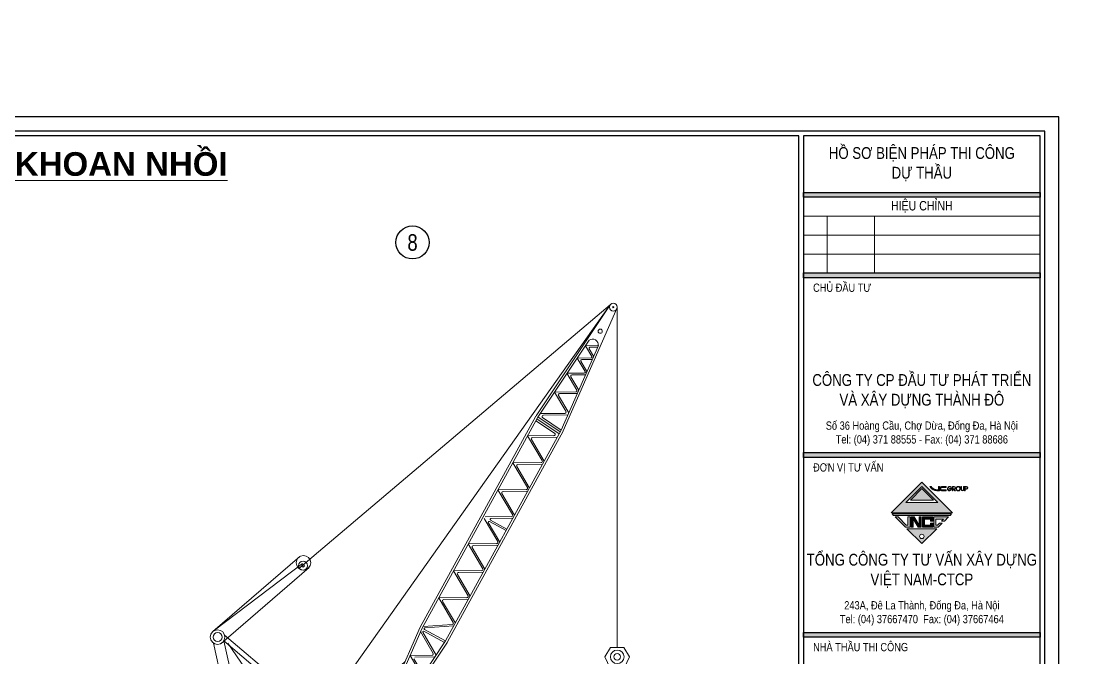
# Model space of a CAD drawing. Header units: millimetres. Extents: x -376071 to 28028791, y -269234 to 29325.
# Drawn here: x 270018 to 292689, y -130615 to -117163 of the extents above; entities that cross this region are included whole.
import ezdxf
from ezdxf.enums import TextEntityAlignment as Align

# ---------------------------------------------------------------- set-up
doc = ezdxf.new("R2010")
doc.units = ezdxf.units.MM
doc.header["$LTSCALE"] = 100
doc.set_wipeout_variables(frame=1)
doc.linetypes.add('CONTINOUS', pattern=[0])
doc.layers.add('01. TEXT TIEU DE', color=7, linetype='Continuous')
doc.layers.add('03. HATCH 03', color=5, linetype='Continuous')
for name, color, linetype, lineweight in [('02. NET BAO', 7, 'CONTINOUS', 13), ('02. net manh', 8, 'CONTINOUS', 0), ('0_TEXT', 7, 'Continuous', 15)]:
    doc.layers.add(name, color=color, linetype=linetype, lineweight=lineweight)
doc.styles.add('Arial 0.8', font='arial_0.ttf', dxfattribs={"width": 0.8, "height": 250})
doc.styles.add('Arial 1.2', font='arial_0.ttf', dxfattribs={"width": 1.2, "height": 500})

# ---------------------------------------------------------------- blocks, each defined once
blk = doc.blocks.new('May co so')
at = {"layer": '02. net manh'}
h = blk.add_hatch(dxfattribs=at)
h.set_pattern_fill('ANSI37', color=256, scale=1.08, style=0)
h.set_pattern_definition([(45, (-11703.69094, -33052.00255), (-0.09545941546, 0.09545941546), []), (135, (-11703.69094, -33052.00255), (-0.09545941546, -0.09545941546), [])])
h.paths.add_polyline_path([(7404, 2646, 0.413975), (7418, 2875, -0.167509), (7318, 3113), (7318, 3243), (7288, 3243), (7262, 3243), (7262, 3113, 0.166919), (7365, 2830, -0.37486), (7318, 2731)])
h.paths.add_polyline_path([(7318, 2731, -0.325623), (7223, 2753, 0.383868), (7044, 2815, -0.345642), (7134, 2767, 0.646507), (7404, 2646)])
at = {"lineweight": 0}
for p, q in [((7288, 10999), (7288, 3804)), ((7147, 3804), (7029, 3608)), ((7147, 3804), (7288, 3804)), ((7429, 3804), (7288, 3804)), ((7429, 3804), (7546, 3608)), ((7029, 3608), (7199, 3243)), ((7546, 3608), (7377, 3243)), ((7199, 3243), (7288, 3243)), ((7377, 3243), (7288, 3243))]:
    blk.add_line(p, q, dxfattribs=at)
at = {"layer": '02. NET BAO'}
for p, q in [((543, 1745), (7140, 11048)), ((555, 5475), (7140, 11048)), ((5571, 8698), (7140, 11048)), ((6145, 8383), (7282, 10969)), ((3124, 4234), (5568, 8694)), ((3698, 3919), (6143, 8379)), ((-1263, 4137), (574, 5725)), ((-1227, 4168), (631, 5576)), ((-1084, 3889), (771, 5495)), ((2087, 1877), (3122, 4231)), ((-969, 2611), (-1250, 3896)), ((-1031, 3941), (1197, 2061)), ((-748, 2659), (-1029, 3944)), ((-1014, 4063), (1277, 2131)), ((-949, 3895), (543, 1745)), ((3696, 3916), (2209, 1689)), ((1222, 2061), (2803, 3505)), ((1296, 2050), (2750, 3384)), ((7262, 3113), (7262, 3243)), ((7318, 3113), (7318, 3243)), ((-748, 2659), (-969, 2611)), ((-736, 1807), (-914, 2623)), ((-620, 1807), (-804, 2647)), ((1103, 2033), (1097, 2044)), ((1106, 2061), (1982, 2061)), ((1985, 2033), (1991, 2044)), ((1103, 2033), (1103, 1807)), ((1985, 2033), (1984, 2035)), ((2387, 1415), (1985, 2033)), ((-1184, 1807), (1103, 1807)), ((-1184, 733), (-1184, 1807)), ((2191, 1013), (2389, 1381)), ((2191, 733), (2191, 1013)), ((-1184, 733), (2191, 733)), ((832, 636), (2, 565)), ((832, 636), (1711, 636)), ((1711, 636), (2567, 563)), ((0, 0), (2543, 0))]:
    blk.add_line(p, q, dxfattribs=at)
for centre in [(653, 5594), (-1162, 4022)]:
    blk.add_circle(centre, 154, dxfattribs=at)
for centre, radius, start, end in [((7726, 3122), 464, 181.0451, 218.9506), ((7713, 3140), 397, 183.8282, 221.6445), ((7099, 2685), 142, 28.7217, 112.7224), ((7058, 2734), 82.6, 23.8169, 100.0862), ((7296, 2767), 162, 180, 42.0247), ((7285, 2808), 83.1, 221.3405, 15.6823), ((1106, 2050), 11.3, 90, 210), ((1982, 2050), 11.3, 330, 90), ((2359, 1397), 33.9, 331.7781, 33.0884), ((0, 283), 283, 89.4934, 270), ((2543, 281), 283, 270, 90)]:
    blk.add_arc(centre, radius, start, end, dxfattribs=at)
at = {"layer": '02. net manh'}
for p, q in [((5608, 8673), (6696, 10302)), ((6104, 8401), (6889, 10187)), ((3163, 4213), (5608, 8673)), ((6061, 8323), (5592, 8635)), ((6085, 8366), (5613, 8681)), ((6104, 8401), (5711, 8663)), ((3659, 3941), (6104, 8401)), ((5963, 8334), (5567, 8598)), ((6039, 8283), (6039, 8283)), ((4585, 6467), (4937, 6274)), ((4610, 6498), (4956, 6308)), ((2116, 1831), (3163, 4213)), ((3183, 4248), (3797, 4290)), ((3200, 4147), (3637, 3908)), ((3214, 4185), (3659, 3941)), ((3221, 4217), (3832, 4258)), ((3659, 3941), (2182, 1730)), ((2783, 3139), (3103, 3139)), ((2359, 2277), (2320, 2294)), ((2505, 2470), (2586, 2335)), ((-350, 2061), (-419, 1992)), ((-281, 1992), (-350, 2061)), ((2454, 2225), (2493, 2204)), ((-419, 1992), (-363, 1992)), ((-363, 1992), (-363, 1807)), ((-322, 1992), (-281, 1992)), ((-322, 1868), (-322, 1992)), ((-229, 1868), (-322, 1868)), ((-282, 1807), (-282, 1868)), ((-229, 1807), (-229, 1868)), ((1103, 2033), (1985, 2033)), ((1160, 1903), (1160, 1401)), ((1177, 1920), (1423, 1920)), ((1440, 1903), (1440, 1401)), ((1496, 2033), (1496, 1013)), ((1553, 1903), (1553, 1401)), ((1570, 1920), (1911, 1920)), ((1928, 1903), (1928, 1401)), ((1985, 2033), (1985, 1013)), ((2022, 1858), (2022, 1384)), ((2345, 1419), (2053, 1867)), ((-906, 1807), (-906, 733)), ((-480, 1807), (-480, 733)), ((-396, 1722), (219, 1722)), ((-396, 1722), (-396, 1097)), ((-350, 1677), (174, 1677)), ((-350, 1677), (-350, 1143)), ((174, 1677), (174, 1143)), ((219, 1722), (219, 1097)), ((304, 1722), (1103, 1722)), ((304, 1722), (304, 1097)), ((704, 1722), (704, 1097)), ((1103, 1722), (1103, 1013)), ((1177, 1384), (1423, 1384)), ((1570, 1384), (1911, 1384)), ((2022, 1384), (2326, 1384)), ((-350, 1143), (174, 1143)), ((-480, 1013), (2191, 1013)), ((-480, 956), (2191, 956)), ((-396, 1097), (219, 1097)), ((304, 1097), (1103, 1097)), ((-480, 859), (2191, 859)), ((-480, 750), (2191, 750)), ((832, 733), (832, 636)), ((832, 687), (1711, 687)), ((1711, 733), (1711, 636)), ((-196, 485), (-161, 456)), ((0, 519), (2543, 519)), ((835, 591), (2, 520)), ((2, 565), (2, 519)), ((250, 586), (250, 541)), ((468, 605), (468, 559)), ((675, 622), (680, 577)), ((684, 491), (840, 491)), ((684, 463), (840, 463)), ((832, 590), (1711, 590)), ((893, 636), (893, 590)), ((1129, 636), (1129, 590)), ((1415, 636), (1415, 590)), ((1650, 636), (1650, 590)), ((1859, 491), (1703, 491)), ((1859, 463), (1703, 463)), ((1708, 591), (2563, 518)), ((1868, 622), (1863, 577)), ((2075, 605), (2075, 559)), ((2293, 586), (2293, 541)), ((2541, 565), (2541, 519)), ((2739, 485), (2704, 456)), ((-283, 281), (-237, 281)), ((683, 282), (477, 200)), ((543, 157), (684, 253)), ((683, 282), (845, 282)), ((684, 434), (840, 434)), ((684, 406), (840, 406)), ((684, 378), (840, 378)), ((684, 349), (840, 349)), ((684, 321), (840, 321)), ((684, 293), (840, 293)), ((684, 253), (843, 253)), ((984, 157), (843, 253)), ((845, 282), (1050, 200)), ((1698, 282), (1493, 200)), ((1559, 157), (1700, 253)), ((1861, 282), (1698, 282)), ((1859, 253), (1700, 253)), ((1859, 434), (1703, 434)), ((1859, 406), (1703, 406)), ((1859, 378), (1703, 378)), ((1859, 349), (1703, 349)), ((1859, 321), (1703, 321)), ((1859, 293), (1703, 293)), ((2000, 157), (1859, 253)), ((1861, 282), (2066, 200)), ((2826, 281), (2780, 281)), ((-195, 77), (-160, 106)), ((0, 44), (2543, 44)), ((506, 1), (506, 47)), ((760, 1), (760, 47)), ((881, -1), (881, 45)), ((1014, 1), (1014, 47)), ((1135, -1), (1135, 45)), ((1272, 1), (1272, 47)), ((1529, 1), (1529, 47)), ((1783, 1), (1783, 47)), ((2037, 1), (2037, 47)), ((2292, 1), (2292, 47)), ((2546, 1), (2546, 47)), ((2743, 82), (2713, 111))]:
    blk.add_line(p, q, dxfattribs=at)
at = {"layer": '02. net manh', "ltscale": 0.05}
for p, q in [((0, 281), (0, 641)), ((2543, 281), (2543, 600)), ((-381, 281), (313, 281)), ((2197, 281), (2934, 281))]:
    blk.add_line(p, q, dxfattribs=at)
at = {"layer": '02. net manh'}
for points in [[(6889, 10187), (6617, 10184), (6752, 9957)], [(6694, 10120), (6789, 9960)], [(6874, 10153), (6711, 10151)], [(6735, 9926), (6443, 9922), (6611, 9638)], [(6520, 9859), (6649, 9641)], [(6759, 9892), (6537, 9890)], [(6777, 9926), (6770, 9926)], [(6770, 9926), (6772, 9922)], [(6592, 9604), (6226, 9600), (6436, 9246)], [(6308, 9529), (6475, 9246)], [(6618, 9571), (6329, 9567)], [(6631, 9605), (6632, 9603)], [(6633, 9605), (6631, 9605)], [(6414, 9208), (5963, 9202), (6203, 8797)], [(6044, 9131), (6263, 8763)], [(6444, 9174), (6066, 9170)], [(6179, 8754), (5658, 8748)], [(6244, 8721), (5727, 8715)], [(5947, 8282), (5392, 8275), (5701, 7754)], [(5476, 8200), (5745, 7746)], [(6020, 8249), (5500, 8243)], [(6039, 8283), (6039, 8283)], [(5677, 7711), (5079, 7704), (5388, 7183)], [(5163, 7629), (5432, 7175)], [(5707, 7678), (5187, 7672)], [(5364, 7140), (4765, 7133), (5075, 6612)], [(4850, 7058), (5119, 6604)], [(5394, 7107), (4873, 7100)], [(4472, 6529), (4762, 6041)], [(5051, 6569), (4493, 6562)], [(4562, 6444), (4806, 6033)], [(5081, 6535), (4618, 6530)], [(4738, 5998), (4139, 5991), (4449, 5469)], [(4223, 5916), (4492, 5462)], [(4768, 5964), (4247, 5958)], [(4425, 5427), (3826, 5420), (4135, 4898)], [(3910, 5344), (4179, 4891)], [(4455, 5393), (3934, 5387)], [(4111, 4856), (3513, 4849), (3819, 4332)], [(3597, 4773), (3866, 4320)], [(4142, 4822), (3621, 4816)], [(3785, 4390), (3819, 4332)], [(3130, 4138), (3396, 3677)], [(3177, 4124), (3457, 3639)], [(3374, 3638), (2908, 3632), (3151, 3223)], [(2990, 3560), (3185, 3231)], [(3434, 3605), (3012, 3600)], [(3129, 3184), (2709, 3179), (2892, 2870)], [(2790, 3108), (2937, 2861)], [(2871, 2831), (2554, 2828), (2701, 2579)], [(2635, 2756), (2745, 2572)], [(2895, 2798), (2657, 2795)], [(2918, 2832), (2915, 2832)], [(2915, 2832), (2916, 2829)], [(2680, 2540), (2426, 2537), (2565, 2303)], [(2701, 2507), (2525, 2504)]]:
    blk.add_lwpolyline(points, dxfattribs=at)
for points in [[(638, 491), (600, 349), (444, 349), (444, 491)], [(887, 491), (924, 349), (1081, 349), (1081, 491)], [(1656, 491), (1619, 349), (1462, 349), (1462, 491)], [(1906, 491), (1943, 349), (2099, 349), (2099, 491)]]:
    blk.add_lwpolyline(points, close=True, dxfattribs=at)
for centre, radius in [((7206, 10999), 82.1), ((7206, 10999), 10.9), ((6928, 10491), 45), ((645, 5532), 96), ((645, 5532), 27.8), ((-1162, 4022), 96), ((7288, 3605), 144), ((7288, 3605), 70.9), ((0, 281), 215), ((2543, 281), 215), ((0, 281), 53.6), ((2543, 281), 53.6), ((476, 127), 72.7), ((1051, 127), 72.7), ((1492, 127), 72.7), ((2067, 127), 72.7)]:
    blk.add_circle(centre, radius, dxfattribs=at)
for centre, radius, start, end in [((6765, 10199), 124, 354.554, 123.7573), ((6712, 10131), 20.3, 90.6789, 210.6789), ((6537, 9869), 20.3, 90.6789, 210.6789), ((6734, 9946), 20.3, 270.6789, 30.6789), ((6330, 9542), 25.4, 90.6789, 210.6789), ((6592, 9627), 22.6, 270.6789, 30.6789), ((6066, 9144), 25.4, 90.6789, 210.6789), ((6414, 9233), 25.4, 270.6789, 30.6789), ((5727, 8686), 28.3, 90.6789, 236.2679), ((6179, 8782), 28.3, 270.6789, 30.6789), ((5500, 8214), 28.3, 90.6789, 210.6789), ((5947, 8310), 28.3, 270.6789, 56.2679), ((5677, 7740), 28.3, 270.6789, 30.6789), ((5187, 7643), 28.3, 90.6789, 210.6789), ((4874, 7072), 28.3, 90.6789, 210.6789), ((5364, 7168), 28.3, 270.6789, 30.6789), ((5050, 6597), 28.3, 270.6789, 30.6789), ((4577, 6452), 17, 61.2679, 209.9837), ((4620, 6513), 17.3, 94.7802, 237.1667), ((4248, 5930), 28.3, 90.6789, 210.6789), ((4737, 6026), 28.3, 270.6789, 30.6789), ((4424, 5455), 28.3, 270.6789, 30.6789), ((3936, 5360), 29.7, 90.6789, 210.6789), ((3623, 4788), 29.7, 90.6789, 210.6789), ((4111, 4884), 28.3, 270.6789, 30.6789), ((3795, 4318), 28.3, 273.8696, 30.6789), ((3192, 4132), 17, 61.2679, 209.9837), ((3222, 4200), 17, 93.8696, 241.2679), ((3373, 3664), 26.3, 270.6789, 29.9837), ((2657, 2769), 25.4, 90.6789, 210.6789), ((2871, 2857), 25.4, 270.6789, 30.6789), ((2525, 2482), 22.6, 90.6789, 210.6789), ((2679, 2566), 25.4, 270.6789, 30.6789), ((2406, 2251), 54.4, 151.3307, 331.3307), ((1177, 1903), 17, 90, 180), ((1423, 1903), 17, 0, 90), ((1570, 1903), 17, 90, 180), ((1911, 1903), 17, 0, 90), ((2038, 1858), 17, 33.0884, 180), ((1177, 1401), 17, 180, 270), ((1423, 1401), 17, 270, 0), ((1570, 1401), 17, 180, 270), ((1911, 1401), 17, 270, 0), ((2326, 1406), 22.6, 270, 33.0884), ((0, 281), 237, 90, 270), ((2543, 281), 237, 270, 90)]:
    blk.add_arc(centre, radius, start, end, dxfattribs=at)
blk = doc.blocks.new('Khung A3 COR3')
h = blk.add_hatch(color=256)
h.set_gradient(color1=(63, 127, 63), one_color=1, tint=1, name='INVCYLINDER')
h.paths.add_polyline_path([(366, 281), (416, 281), (416, 280), (366, 280)])
h = blk.add_hatch(color=256)
h.set_gradient(color1=(63, 127, 63), one_color=1, tint=1, name='INVCYLINDER')
h.paths.add_polyline_path([(366, 264), (416, 264), (416, 263), (366, 263)])
h = blk.add_hatch(color=256)
h.set_gradient(color1=(63, 127, 63), one_color=1, tint=1, name='INVCYLINDER')
h.paths.add_polyline_path([(366, 226), (416, 226), (416, 225), (366, 225)])
at = {"lineweight": 0, "true_color": 0xa40101}
h = blk.add_hatch(color=14, dxfattribs=at)
h.paths.add_polyline_path([(391, 219.79), (384.49, 213.28), (397.51, 213.28)])
h.paths.add_polyline_path([(387.59, 215.45), (391, 218.86), (394.41, 215.45)], flags=16)
h.paths.add_polyline_path([(388.57, 215.98), (391, 218.41), (393.43, 215.98)], flags=0)
for points in [[(394.73, 218.86), (394.52, 218.86), (394.52, 218.12, -0.0511), (393.77, 218.23, -0.180921), (392.94, 218.86), (392.71, 218.86, 0.200901), (393.72, 218.03, 0.056436), (394.6, 217.92), (394.73, 217.92)], [(396.11, 218.86), (395.17, 218.86, 0.414214), (394.84, 218.53), (394.84, 218.24, 0.414214), (395.17, 217.92), (396.11, 217.92), (396.11, 218.12), (395.17, 218.12, -0.414214), (395.05, 218.24), (395.05, 218.53, -0.414214), (395.17, 218.66), (396.11, 218.66)], [(396.85, 217.92), (396.89, 217.92, 0.401402), (397.34, 218.39), (396.87, 218.39), (396.87, 218.29), (397.24, 218.29, -4.537693), (397.18, 218.6), (397.29, 218.6, 1.731982)], [(397.82, 218.86), (397.45, 218.86), (397.45, 217.92), (397.55, 217.92), (397.55, 218.76), (397.82, 218.76, -1), (397.82, 218.37), (397.63, 218.37), (397.99, 217.92), (398.11, 217.92), (397.82, 218.28, 1)], [(399.37, 218.86), (399.27, 218.86), (399.27, 218.25, 1), (399.94, 218.25), (399.94, 218.86), (399.84, 218.86), (399.84, 218.25, -1), (399.37, 218.25)], [(397.3, 213.04), (384.7, 213.04), (385.02, 212.72), (396.98, 212.72)], [(388.5, 212.4), (388.07, 212.4), (388.07, 210.65), (387.71, 210.65), (385.96, 212.4), (385.34, 212.4), (387.53, 210.22), (388.5, 210.22)], [(390.89, 212.4), (390.46, 212.4), (390.46, 210.65), (389.37, 212.4), (388.72, 212.4), (388.72, 210.22), (389.15, 210.22), (389.15, 211.97), (390.25, 210.22), (390.89, 210.22)], [(393.29, 212.4), (391.11, 212.4), (391.11, 210.22), (393.29, 210.22), (393.29, 211.07), (392.86, 211.07), (392.86, 210.65), (391.54, 210.65), (391.54, 211.95), (392.86, 211.95), (392.86, 211.53), (393.29, 211.53)], [(396.66, 212.4), (393.51, 212.4), (393.51, 210.22), (394.47, 210.22), (395.33, 211.07), (394.71, 211.07), (394.29, 210.65), (393.94, 210.65), (393.94, 211.95), (395.59, 211.95), (395.17, 211.53), (395.78, 211.53)]]:
    blk.add_hatch(color=14, dxfattribs=at).paths.add_polyline_path(points)
h = blk.add_hatch(color=14, dxfattribs=at)
h.paths.add_polyline_path([(398.22, 218.39, 1), (399.16, 218.39, 1)])
h.paths.add_polyline_path([(399.07, 218.39, -1), (398.32, 218.39, -1)], flags=16)
h = blk.add_hatch(color=14, dxfattribs=at)
h.paths.add_polyline_path([(400.42, 218.86), (400.05, 218.86), (400.05, 217.92), (400.14, 217.92), (400.14, 218.28), (400.42, 218.28, 1)])
h.paths.add_polyline_path([(400.14, 218.76), (400.42, 218.76, -1), (400.42, 218.37), (400.14, 218.37)], flags=16)
h = blk.add_hatch(color=14, dxfattribs=at)
h.paths.add_polyline_path([(394.15, 209.9), (387.85, 209.9), (391, 206.76)])
h.paths.add_polyline_path([(391.47, 208.29, -1), (390.53, 208.29, -1)], flags=16)
h = blk.add_hatch(color=256)
h.set_gradient(color1=(63, 127, 63), one_color=1, tint=1, name='INVCYLINDER')
h.paths.add_polyline_path([(366, 188), (416, 188), (416, 187), (366, 187)])
at = {"color": 12, "lineweight": 0}
for p, q in [((391, 219.79), (384.49, 213.28)), ((387.59, 215.45), (391, 218.86)), ((388.57, 215.98), (391, 218.41)), ((397.51, 213.28), (391, 219.79)), ((391, 218.86), (394.41, 215.45)), ((391, 218.41), (393.43, 215.98)), ((392.94, 218.86), (392.71, 218.86)), ((394.73, 218.86), (394.52, 218.86)), ((394.52, 218.86), (394.52, 218.12)), ((394.6, 217.92), (394.73, 217.92)), ((394.73, 217.92), (394.73, 218.86)), ((394.84, 218.53), (394.84, 218.24)), ((395.05, 218.24), (395.05, 218.53)), ((396.11, 218.86), (395.17, 218.86)), ((395.17, 218.66), (396.11, 218.66)), ((396.11, 218.12), (395.17, 218.12)), ((395.17, 217.92), (396.11, 217.92)), ((396.11, 218.66), (396.11, 218.86)), ((396.11, 217.92), (396.11, 218.12)), ((396.85, 217.92), (396.89, 217.92)), ((397.34, 218.39), (396.87, 218.39)), ((396.87, 218.39), (396.87, 218.29)), ((396.87, 218.29), (397.24, 218.29)), ((397.18, 218.6), (397.29, 218.6)), ((397.82, 218.86), (397.45, 218.86)), ((397.45, 218.86), (397.45, 217.92)), ((397.45, 217.92), (397.55, 217.92)), ((397.55, 217.92), (397.55, 218.76)), ((397.55, 218.76), (397.82, 218.76)), ((397.82, 218.37), (397.63, 218.37)), ((397.63, 218.37), (397.99, 217.92)), ((398.11, 217.92), (397.82, 218.28)), ((397.99, 217.92), (398.11, 217.92)), ((399.37, 218.86), (399.27, 218.86)), ((399.27, 218.86), (399.27, 218.25)), ((399.37, 218.25), (399.37, 218.86)), ((399.94, 218.86), (399.84, 218.86)), ((399.84, 218.86), (399.84, 218.25)), ((399.94, 218.25), (399.94, 218.86)), ((400.42, 218.86), (400.05, 218.86)), ((400.05, 218.86), (400.05, 217.92)), ((400.05, 217.92), (400.14, 217.92)), ((400.14, 218.76), (400.42, 218.76)), ((400.14, 218.37), (400.14, 218.76)), ((400.42, 218.37), (400.14, 218.37)), ((400.14, 217.92), (400.14, 218.28)), ((400.14, 218.28), (400.42, 218.28)), ((394.41, 215.45), (387.59, 215.45)), ((393.43, 215.98), (388.57, 215.98)), ((384.49, 213.28), (397.51, 213.28)), ((397.3, 213.04), (384.7, 213.04)), ((384.7, 213.04), (385.02, 212.72)), ((385.02, 212.72), (396.98, 212.72)), ((385.96, 212.4), (385.34, 212.4)), ((385.34, 212.4), (387.53, 210.22)), ((387.71, 210.65), (385.96, 212.4)), ((388.5, 212.4), (388.07, 212.4)), ((388.07, 212.4), (388.07, 210.65)), ((388.5, 210.22), (388.5, 212.4)), ((389.37, 212.4), (388.72, 212.4)), ((388.72, 212.4), (388.72, 210.22)), ((389.15, 210.22), (389.15, 211.97)), ((389.15, 211.97), (390.25, 210.22)), ((390.46, 210.65), (389.37, 212.4)), ((390.89, 212.4), (390.46, 212.4)), ((390.46, 212.4), (390.46, 210.65)), ((390.89, 210.22), (390.89, 212.4)), ((393.29, 212.4), (391.11, 212.4)), ((391.11, 212.4), (391.11, 210.22)), ((391.54, 210.65), (391.54, 211.95)), ((391.54, 211.95), (392.86, 211.95)), ((392.86, 211.95), (392.86, 211.53)), ((392.86, 211.53), (393.29, 211.53)), ((393.29, 211.07), (392.86, 211.07)), ((392.86, 211.07), (392.86, 210.65)), ((393.29, 211.53), (393.29, 212.4)), ((393.29, 210.22), (393.29, 211.07)), ((396.66, 212.4), (393.51, 212.4)), ((393.51, 212.4), (393.51, 210.22)), ((393.94, 210.65), (393.94, 211.95)), ((393.94, 211.95), (395.59, 211.95)), ((394.71, 211.07), (394.29, 210.65)), ((394.47, 210.22), (395.33, 211.07)), ((395.33, 211.07), (394.71, 211.07)), ((395.59, 211.95), (395.17, 211.53)), ((395.17, 211.53), (395.78, 211.53)), ((395.78, 211.53), (396.66, 212.4)), ((396.98, 212.72), (397.3, 213.04)), ((387.53, 210.22), (388.5, 210.22)), ((388.07, 210.65), (387.71, 210.65)), ((388.72, 210.22), (389.15, 210.22)), ((390.25, 210.22), (390.89, 210.22)), ((391.11, 210.22), (393.29, 210.22)), ((392.86, 210.65), (391.54, 210.65)), ((393.51, 210.22), (394.47, 210.22)), ((394.29, 210.65), (393.94, 210.65))]:
    blk.add_line(p, q, dxfattribs=at)
at = {"ltscale": 2000}
for points in [[(420, 0), (420, 297), (0, 297), (0, 0)], [(417, 3), (417, 294), (3, 294), (3, 3)], [(365, 4), (365, 293), (4, 293), (4, 4)], [(416, 293), (366, 293), (366, 4), (416, 4)]]:
    blk.add_lwpolyline(points, close=True, dxfattribs=at)
at = {"color": 7, "flags": 128}
for points in [[(366, 281), (416, 281), (416, 280), (366, 280), (366, 281)], [(366, 264), (416, 264), (416, 263), (366, 263), (366, 264)], [(366, 226), (416, 226), (416, 225), (366, 225), (366, 226)], [(366, 188), (416, 188), (416, 187), (366, 187), (366, 188)]]:
    blk.add_lwpolyline(points, dxfattribs=at)
at = {"color": 7, "lineweight": 15, "flags": 128}
for points in [[(366, 276), (416, 276)], [(371, 276), (371, 264)], [(381, 276), (381, 264)], [(366, 272), (416, 272)], [(366, 268), (416, 268)]]:
    blk.add_lwpolyline(points, dxfattribs=at)
at = {"color": 12, "lineweight": 0}
blk.add_lwpolyline([(387.85, 209.9), (394.15, 209.9), (391, 206.76)], close=True, dxfattribs=at)
blk.add_circle((391, 208.29), 0.465, dxfattribs=at)
for centre, radius, start, end in [((394.2, 219.65), 1.69, 208.0594, 253.4977), ((394.2, 219.65), 1.49, 212.3021, 253.3223), ((394.66, 221.85), 3.94, 256.1245, 269.045), ((394.66, 221.85), 3.73, 256.1971, 267.8982), ((395.17, 218.53), 0.326, 90, 180), ((395.17, 218.24), 0.326, 180, 270), ((395.17, 218.53), 0.123, 90, 180), ((395.17, 218.24), 0.123, 180, 270), ((396.87, 218.39), 0.47, 27.4864, 267.4825), ((396.87, 218.39), 0.376, 35.2344, 345.5225), ((396.87, 218.39), 0.47, 272.5175, 0), ((397.82, 218.57), 0.29, 270, 90), ((397.82, 218.57), 0.196, 270, 90), ((398.69, 218.39), 0.47, 0, 180), ((398.69, 218.39), 0.47, 180, 0), ((398.69, 218.39), 0.376, 0, 180), ((398.69, 218.39), 0.376, 180, 0), ((399.6, 218.25), 0.333, 180, 0), ((399.6, 218.25), 0.239, 180, 0), ((400.42, 218.57), 0.29, 270, 90), ((400.42, 218.57), 0.196, 270, 90)]:
    blk.add_arc(centre, radius, start, end, dxfattribs=at)
at = {"style": 'Arial 0.8', "width": 0.8}
blk.add_attdef('TENBANVE_001', (387.9, 33.5), '', height=2.5, dxfattribs=at)
blk.add_attdef('SOHIEU', text='', height=2.5, dxfattribs=at).set_placement((391, 7.25), align=Align.MIDDLE_CENTER)
at = {"layer": '03. HATCH 03', "color": 7, "lineweight": 15, "char_height": 1.75, "attachment_point": 1, "style": 'Arial 0.8'}
for s, insert, width in [('CHỦ ĐẦU TƯ', (368, 261.76), 14.872), ('ĐƠN VỊ TƯ VẤN', (368, 223.76), 18.2895), ('NHÀ THẦU THI CÔNG', (368, 185.76), 24.3084)]:
    blk.add_mtext(s, dxfattribs=dict(at, insert=insert, width=width))
at = {"layer": '0_TEXT', "color": 7, "lineweight": 15, "width": 50, "attachment_point": 5, "style": 'Arial 0.8'}
for s, insert, char_height in [('HỒ SƠ BIỆN PHÁP THI CÔNG \\PDỰ THẦU ', (391, 287), 2.5), ('HIỆU CHỈNH', (391, 278), 2), ('CÔNG TY CP ĐẦU TƯ PHÁT TRIỂN VÀ XÂY DỰNG THÀNH ĐÔ', (391, 239), 2.5), ('Số 36 Hoàng Cầu, Chợ Dừa, Đống Đa, Hà Nội\\PTel: (04) 371 88555^I- Fax: (04) 371 88686', (391, 230), 1.75), ('TỔNG CÔNG TY TƯ VẤN XÂY DỰNG VIỆT NAM-CTCP', (391, 201), 2.5), ('243A, Đê La Thành, Đống Đa, Hà Nội\\PTel: (04) 37667470 ^IFax: (04) 37667464', (391, 192), 1.75)]:
    blk.add_mtext(s, dxfattribs=dict(at, insert=insert, char_height=char_height))
blk = doc.blocks.new('Tagnumber')
blk.add_wipeout([(0, 25), (1.4, 25), (2.1, 24.9), (2.6, 24.9), (3.4, 24.8), (4.1, 24.7), (4.7, 24.6), (5.3, 24.4), (5.7, 24.4), (6.3, 24.2), (6.9, 24), (7.7, 23.8), (8.5, 23.5), (9, 23.3), (9.9, 22.9), (10.7, 22.6), (11.5, 22.2), (12, 21.9), (12.6, 21.6), (13.1, 21.3), (13.5, 21), (13.9, 20.8), (14.4, 20.4), (14.9, 20.1), (15.4, 19.7), (15.9, 19.3), (16.6, 18.7), (17.3, 18.1), (17.9, 17.5), (18.4, 17), (18.9, 16.3), (19.5, 15.7), (19.8, 15.3), (20.1, 14.9), (20.3, 14.6), (20.8, 13.8), (21.1, 13.3), (21.4, 12.9), (21.9, 12.1), (22.1, 11.8), (22.5, 10.9), (22.8, 10.2), (23, 9.8), (23.3, 9.1), (23.5, 8.5), (23.7, 7.9), (23.9, 7.5), (24, 6.9), (24.2, 6.1), (24.4, 5.6), (24.5, 4.9), (24.6, 4.3), (24.7, 3.6), (24.8, 2.9), (24.9, 2.2), (24.9, 1.7), (25, 1), (25, 0.4), (25, -0.4), (25, -1.1), (24.9, -2), (24.9, -2.6), (24.8, -3.4), (24.6, -4.2), (24.5, -5.1), (24.3, -6.1), (24.1, -6.8), (23.8, -7.6), (23.5, -8.4), (23.1, -9.5), (22.8, -10.2), (22.5, -10.9), (22.1, -11.7), (21.8, -12.2), (21.4, -13), (21.1, -13.5), (20.6, -14.2), (20.2, -14.7), (19.8, -15.2), (19.4, -15.8), (18.9, -16.3), (18.5, -16.8), (17.9, -17.5), (17.4, -18), (16.8, -18.6), (16.3, -19), (15.5, -19.7), (14.9, -20.1), (14.3, -20.5), (13.6, -21), (13, -21.3), (12.1, -21.9), (11.6, -22.2), (11, -22.5), (10.5, -22.7), (10, -22.9), (9, -23.3), (8.3, -23.6), (7.6, -23.8), (7, -24), (6.4, -24.2), (5.3, -24.4), (4.3, -24.6), (3.3, -24.8), (2.6, -24.9), (1.8, -24.9), (1, -25), (0.3, -25), (-0.7, -25), (-1.6, -24.9), (-2.5, -24.9), (-3.6, -24.7), (-4.6, -24.6), (-5.6, -24.4), (-6.4, -24.2), (-7.5, -23.8), (-8.3, -23.6), (-9.1, -23.3), (-9.9, -23), (-10.5, -22.7), (-11.2, -22.4), (-11.9, -22), (-12.6, -21.6), (-13.4, -21.1), (-14, -20.7), (-14.7, -20.2), (-15.3, -19.8), (-15.8, -19.4), (-16.5, -18.8), (-17, -18.3), (-17.6, -17.8), (-18, -17.3), (-18.4, -16.9), (-19, -16.2), (-19.6, -15.5), (-20.2, -14.7), (-20.7, -13.9), (-21.2, -13.2), (-21.7, -12.3), (-22.1, -11.7), (-22.5, -10.8), (-22.8, -10.3), (-23.1, -9.5), (-23.5, -8.6), (-23.8, -7.6), (-24, -6.9), (-24.4, -5.6), (-24.5, -4.8), (-24.6, -4.3), (-24.8, -3.3), (-24.8, -2.8), (-24.9, -2.2), (-24.9, -1.7), (-25, -1.1), (-25, 0), (-25, 0.8), (-25, 1.5), (-24.9, 2.3), (-24.8, 3.1), (-24.7, 3.9), (-24.5, 4.7), (-24.3, 5.8), (-24.1, 6.8), (-23.7, 7.9), (-23.4, 8.7), (-23.1, 9.6), (-22.8, 10.2), (-22.5, 10.9), (-22.3, 11.3), (-21.9, 12), (-21.7, 12.5), (-21.2, 13.2), (-20.7, 14.1), (-20.2, 14.7), (-19.7, 15.4), (-19.1, 16.2), (-18.7, 16.6), (-18.2, 17.2), (-17.9, 17.5), (-17.5, 17.9), (-17.1, 18.2), (-16.7, 18.6), (-15.7, 19.4), (-15.1, 20), (-14.5, 20.4), (-13.9, 20.8), (-13.3, 21.2), (-12.5, 21.7), (-11.6, 22.1), (-10.7, 22.6), (-9.8, 23), (-8.7, 23.4), (-7.6, 23.8), (-6.1, 24.2), (-4.8, 24.5), (-3.9, 24.7), (-2.9, 24.8), (-1.3, 25), (-0.6, 25)])
blk.add_circle((0, 0), 25)
blk = doc.blocks.new('Tag number')
blk.add_blockref('Tagnumber', (0, 0))
at = {"style": 'Arial 0.8', "width": 0.8}
blk.add_attdef('TAGNUMBER', text='', height=25, dxfattribs=at).set_placement((0, 0), align=Align.MIDDLE_CENTER)

msp = doc.modelspace()

# ---------------------------------------------------------------- block references
at = {"lineweight": 0}
msp.add_blockref('May co so', (275328.1, -134204.4, -528.7), dxfattribs=at)

# ---------------------------------------------------------------- texts
at = {"layer": '01. TEXT TIEU DE', "insert": (-105251.1, -119277.8), "char_height": 2100, "width": 28132992.012, "attachment_point": 4, "style": 'Arial 0.8', "bg_fill": 2}
msp.add_mtext('\\A1;{\\LGHI CHÚ }:', dxfattribs=at)

# ---------------------------------------------------------------- next in the draw order: texts
at = {"layer": '01. TEXT TIEU DE', "insert": (-368039.7, -119277.8), "char_height": 2100, "width": 28132992.012, "attachment_point": 4, "style": 'Arial 0.8', "bg_fill": 2}
msp.add_mtext('\\A1;{\\LGHI CHÚ }:', dxfattribs=at)

# ---------------------------------------------------------------- next in the draw order: block references
at = {"xscale": 100, "yscale": 100, "zscale": 100}
msp.add_blockref('Khung A3 COR3', (249958.2, -148881.7, -881.1), dxfattribs=at)

# ---------------------------------------------------------------- next in the draw order: texts
at = {"layer": '01. TEXT TIEU DE', "lineweight": 0, "insert": (268305.7, -119927.3), "char_height": 500, "width": 22967.219, "attachment_point": 2, "style": 'Arial 1.2'}
msp.add_mtext('{\\fArial|b1|i0|c0|p34;\\LQUY TRÌNH THI CÔNG KHOAN NHỒI}', dxfattribs=at)

# ---------------------------------------------------------------- next in the draw order: block references
at = {"xscale": 14, "yscale": 14, "zscale": 14}
msp.add_blockref('Tag number', (278288, -121836.1, -881.1), dxfattribs=at).add_auto_attribs({'TAGNUMBER': '8'})

doc.saveas('drawing.dxf')
